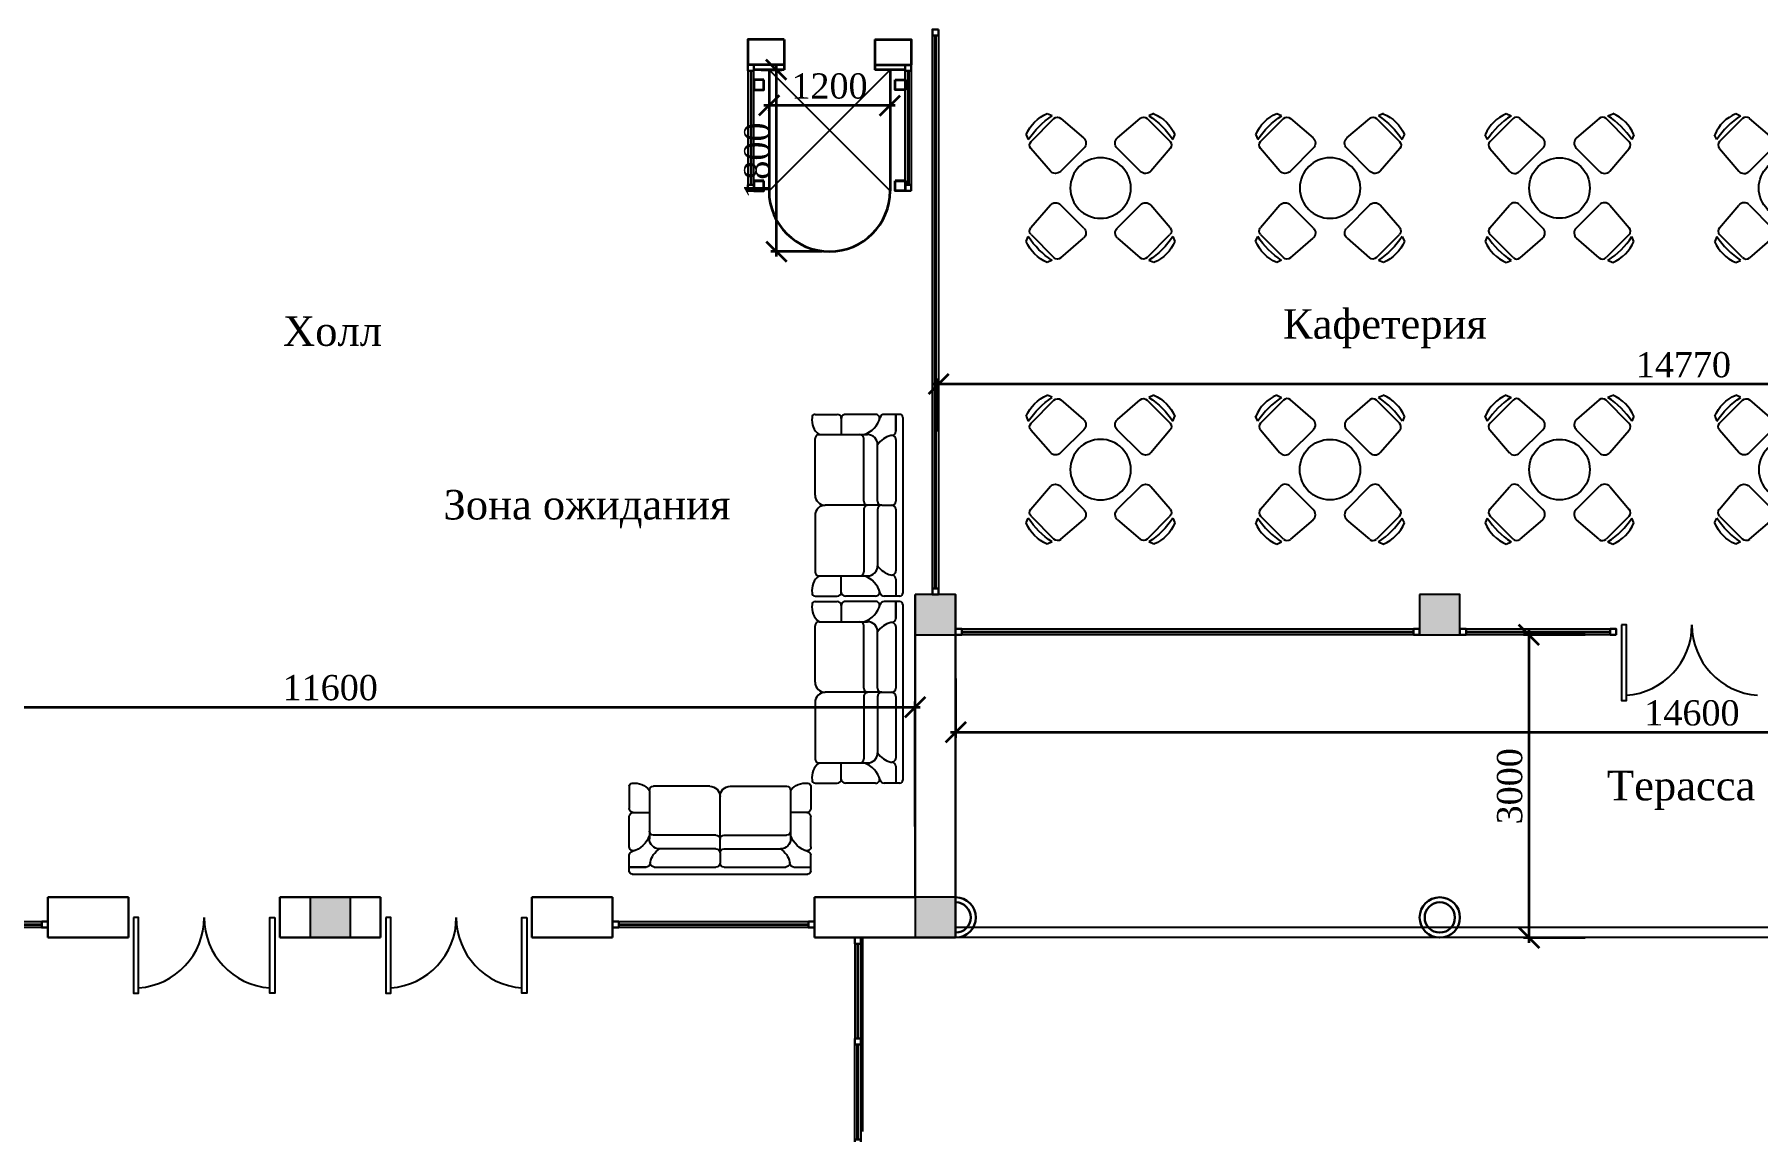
# Model space of a CAD drawing. Header units: inches. Extents: x 2870606 to 3671143, y -733551 to -473558.
# Drawn here: x 2925464 to 2942546, y -688425 to -677554 of the extents above; entities that cross this region are included whole.
import ezdxf

# ---------------------------------------------------------------- set-up
doc = ezdxf.new("R2010")
doc.units = ezdxf.units.IN
doc.header["$MEASUREMENT"] = 0
doc.layers.add('A_Windows', color=160, linetype='Continuous')
doc.layers.add('ШРИФТ', color=7, linetype='Continuous')
doc.styles.add('GENERATED_STYLE_1', font='times.ttf')
doc.styles.add('J~stule', font='dutch.ttf')
doc.linetypes.add('FENCELINE1', pattern='A,0.25,-0.1,[133,ltypeshp.shx,S=0.1,R=0,X=-0.1,Y=0],-0.1,1', length=1.45)
doc.dimstyles.new('J~style', dxfattribs={"dimscale": 100, "dimtxt": 2.5, "dimasz": 2, "dimexe": 0.55, "dimexo": 0.725, "dimtad": 1, "dimdec": 0, "dimdsep": 46, "dimtxsty": 'J~stule', "dimblk": 'OBLIQUE', "dimcen": 2, "dimdle": 0.5, "dimadec": 0, "dimazin": 0, "dimtfac": 1, "dimtdec": 0, "dimtmove": 0, "dimatfit": 3, "dimfxl": 1, "dimarcsym": 0})

# ---------------------------------------------------------------- blocks, each defined once
blk = doc.blocks.new('Divan_TOP_14')
for p, q in [((0, -435), (0, 435)), ((15, 450), (93.1, 450)), ((35, 366.4), (35, 450)), ((135, 450), (285, 450)), ((305, 430), (305, 350)), ((435, 450), (325, 450)), ((415, 350), (175, 350)), ((35, 20), (35, 325.7)), ((125, 20), (125, 300)), ((193.1, 20), (193.1, 330)), ((435, 50), (435, 330)), ((105, 0), (55, 0)), ((105, 0), (385, 0)), ((125, 0), (125, 0)), ((125, 0), (125, 0)), ((125, 0), (125, 0)), ((125, 0), (125, 0)), ((143.1, 0), (385, 0)), ((193.1, 0), (193.1, 0)), ((193.1, 0), (193.1, 0)), ((193.1, 0), (193.1, 0)), ((193.1, 0), (193.1, 0)), ((35, -325.7), (35, -20)), ((125, -20), (125, -300)), ((193.1, -20), (193.1, -330)), ((435, -50), (435, -330)), ((35, -450), (35, -366.4)), ((35, -366.4), (35, -450)), ((415, -350), (175, -350)), ((305, -430), (305, -350)), ((15, -450), (93.1, -450)), ((135, -450), (285, -450)), ((435, -450), (325, -450))]:
    blk.add_line(p, q)
for centre, radius, start, end in [((15, 435), 15, 90, 180), ((93.1, 430), 20, 14.54834, 90), ((229.7, 465.4), 121.1, 194.54834, 252.41773), ((135, 430), 20, 90, 200.52283), ((285, 430), 20, 0, 90), ((325, 430), 20, 90, 180), ((361.9, 421.6), 89.1, 306.58029, 8.65944), ((435, 435), 15, 0, 90), ((55, 366.4), 20, 180, 261.28304), ((55, 325.7), 20, 77.22603, 180), ((35.7, 240.7), 107.2, 33.58471, 77.22603), ((175, 300), 50, 90, 180), ((213.1, 330), 20, 90, 180), ((415, 330), 20, 0, 90), ((55, 20), 20, 180, 270), ((55, -20), 20, 90, 180), ((105, 20), 20, 270, 0), ((105, -20), 20, 0, 90), ((173.1, 20), 20, 270, 0), ((173.1, -20), 20, 0, 90), ((385, 50), 50, 270, 0), ((385, 50), 50, 270, 0), ((385, -50), 50, 0, 90), ((385, -50), 50, 0, 90), ((55, -325.7), 20, 180, 282.77397), ((35.7, -240.7), 107.2, 282.77397, 326.41529), ((175, -300), 50, 180, 270), ((213.1, -330), 20, 180, 270), ((415, -330), 20, 270, 0), ((55, -366.4), 20, 98.71696, 180), ((229.7, -465.4), 121.1, 107.58227, 165.45166), ((135, -430), 20, 159.47717, 270), ((361.9, -421.6), 89.1, 351.34056, 53.41971), ((15, -435), 15, 180, 270), ((15, -435), 15, 180, 270), ((93.1, -430), 20, 270, 345.45166), ((285, -430), 20, 270, 0), ((325, -430), 20, 180, 270), ((435, -435), 15, 270, 360)]:
    blk.add_arc(centre, radius, start, end)
blk = doc.blocks.new('ydhyc')
for p, q in [((698250, 39358, 59), (698273, 39654, 59)), ((698335, 39783, 59), (698316, 39733, 59)), ((698322, 39701, 59), (698644, 39701, 59)), ((698650, 39733, 59), (698631, 39783, 59)), ((698693, 39654, 59), (698716, 39358, 59)), ((698012, 39120, 59), (697717, 39098, 59)), ((698646, 39284, 59), (698320, 39284, 59)), ((698954, 39120, 59), (699249, 39098, 59)), ((697588, 39035, 59), (697637, 39055, 59)), ((697670, 39048, 59), (697670, 38727, 59)), ((698086, 38725, 59), (698086, 39050, 59)), ((698880, 38725, 59), (698880, 39050, 59)), ((699296, 39048, 59), (699296, 38727, 59)), ((699378, 39035, 59), (699329, 39055, 59)), ((697637, 38720, 59), (697588, 38740, 59)), ((697717, 38677, 59), (698012, 38655, 59)), ((699249, 38677, 59), (698954, 38655, 59)), ((699329, 38720, 59), (699378, 38740, 59)), ((698646, 38491, 59), (698320, 38491, 59)), ((698250, 38417, 59), (698273, 38121, 59)), ((698693, 38121, 59), (698716, 38417, 59)), ((698335, 37992, 59), (698316, 38042, 59)), ((698322, 38074, 59), (698644, 38074, 59)), ((698650, 38042, 59), (698631, 37992, 59))]:
    blk.add_line(p, q)
blk.add_circle((698483, 38887, 59), 300)
for centre, radius, start, end in [((698483, 39417, 59), 394, 67.9827, 112.0173), ((698322, 39651, 59), 50, 90, 176.3861), ((698483, 38939, 59), 812, 78.1042, 101.8958), ((698644, 39651, 59), 50, 3.6139, 90), ((698320, 39354, 59), 70, 176.3861, 270), ((698646, 39354, 59), 70, 270, 3.6139), ((698016, 39050, 59), 70, 0, 93.6139), ((698950, 39050, 59), 70, 86.3861, 180), ((697953, 38887, 59), 394, 157.9827, 202.0173), ((698432, 38887, 59), 812, 168.1042, 191.8958), ((697720, 39048, 59), 50, 93.6139, 180), ((699246, 39048, 59), 50, 0, 86.3861), ((698534, 38887, 59), 812, 348.1042, 11.8958), ((699013, 38887, 59), 394, 337.9827, 22.0173), ((697720, 38727, 59), 50, 180, 266.3861), ((698016, 38725, 59), 70, 266.3861, 0), ((698950, 38725, 59), 70, 180, 273.6139), ((699246, 38727, 59), 50, 273.6139, 0), ((698320, 38421, 59), 70, 90, 183.6139), ((698646, 38421, 59), 70, 356.3861, 90), ((698322, 38124, 59), 50, 183.6139, 270), ((698644, 38124, 59), 50, 270, 356.3861), ((698483, 38836, 59), 812, 258.1042, 281.8958), ((698483, 38358, 59), 394, 247.9827, 292.0173)]:
    blk.add_arc(centre, radius, start, end)
blk = doc.blocks.new('_Oblique')
at = {"color": 0, "linetype": 'ByBlock', "lineweight": -2}
blk.add_line((-0.5, -0.5), (0.5, 0.5), dxfattribs=at)
blk = doc.blocks.new('*D133')
at = {"color": 0, "lineweight": -2, "transparency": 16777216}
for p, q in [((3201638, -574876), (3201638, -575465)), ((3216238, -574939), (3216238, -575465)), ((3201588, -575410), (3216288, -575410))]:
    blk.add_line(p, q, dxfattribs=at)
at = {"layer": 'Defpoints', "color": 0, "lineweight": 35, "transparency": 16777216}
for p in [(3201638, -574803), (3216238, -574867), (3216238, -575410)]:
    blk.add_point(p, dxfattribs=at)
at = {"color": 0, "lineweight": -2, "transparency": 16777216, "xscale": 200, "yscale": 200, "zscale": 200, "rotation": 180}
blk.add_blockref('_Oblique', (3201638, -575410), dxfattribs=at)
at = {"color": 0, "lineweight": -2, "transparency": 16777216, "xscale": 200, "yscale": 200, "zscale": 200}
blk.add_blockref('_Oblique', (3216238, -575410), dxfattribs=at)
at = {"color": 0, "transparency": 16777216, "insert": (3208938, -575219), "char_height": 250, "attachment_point": 5, "style": 'J~stule'}
blk.add_mtext('14600', dxfattribs=at)
blk = doc.blocks.new('*D134')
at = {"color": 0, "lineweight": -2, "transparency": 16777216}
for p, q in [((3207881, -574445), (3207267, -574445)), ((3207322, -574395), (3207322, -577495)), ((3207881, -577445), (3207267, -577445))]:
    blk.add_line(p, q, dxfattribs=at)
at = {"layer": 'Defpoints', "color": 0, "lineweight": 35, "transparency": 16777216}
for p in [(3207954, -574445), (3207322, -577445), (3207954, -577445)]:
    blk.add_point(p, dxfattribs=at)
at = {"color": 0, "lineweight": -2, "transparency": 16777216, "xscale": 200, "yscale": 200, "zscale": 200}
for p, rotation in [((3207322, -574445), 90), ((3207322, -577445), 270)]:
    blk.add_blockref('_Oblique', p, dxfattribs=dict(at, rotation=rotation))
at = {"color": 0, "transparency": 16777216, "insert": (3207132, -575945), "char_height": 250, "attachment_point": 5, "rotation": 90, "style": 'J~stule'}
blk.add_mtext('3000', dxfattribs=at)
blk = doc.blocks.new('*D143')
at = {"color": 0, "lineweight": -2, "transparency": 16777216}
for p, q in [((3189638, -576342), (3189638, -575105)), ((3201238, -576342), (3201238, -575105)), ((3189588, -575160), (3201288, -575160))]:
    blk.add_line(p, q, dxfattribs=at)
at = {"layer": 'Defpoints', "color": 0, "lineweight": 35, "transparency": 16777216}
for p in [(3201238, -575160), (3189638, -576414), (3201238, -576414)]:
    blk.add_point(p, dxfattribs=at)
at = {"color": 0, "lineweight": -2, "transparency": 16777216, "xscale": 200, "yscale": 200, "zscale": 200, "rotation": 180}
blk.add_blockref('_Oblique', (3189638, -575160), dxfattribs=at)
at = {"color": 0, "lineweight": -2, "transparency": 16777216, "xscale": 200, "yscale": 200, "zscale": 200}
blk.add_blockref('_Oblique', (3201238, -575160), dxfattribs=at)
at = {"color": 0, "transparency": 16777216, "insert": (3195438, -574969), "char_height": 250, "attachment_point": 5, "style": 'J~stule'}
blk.add_mtext('11600', dxfattribs=at)
blk = doc.blocks.new('*D146')
at = {"color": 0, "lineweight": -2, "transparency": 16777216}
for p, q in [((3201468, -572428), (3201468, -571905)), ((3216238, -572114), (3216238, -571905)), ((3216288, -571960), (3201418, -571960))]:
    blk.add_line(p, q, dxfattribs=at)
at = {"layer": 'Defpoints', "color": 0, "lineweight": 35, "transparency": 16777216}
for p in [(3201468, -571960), (3216238, -572186), (3201468, -572501)]:
    blk.add_point(p, dxfattribs=at)
at = {"color": 0, "lineweight": -2, "transparency": 16777216, "xscale": 200, "yscale": 200, "zscale": 200, "rotation": 180}
blk.add_blockref('_Oblique', (3201468, -571960), dxfattribs=at)
at = {"color": 0, "lineweight": -2, "transparency": 16777216, "xscale": 200, "yscale": 200, "zscale": 200}
blk.add_blockref('_Oblique', (3216238, -571960), dxfattribs=at)
at = {"color": 0, "transparency": 16777216, "insert": (3208853, -571769), "char_height": 250, "attachment_point": 5, "style": 'J~stule'}
blk.add_mtext('14770', dxfattribs=at)
blk = doc.blocks.new('*U54')
at = {"color": 7, "lineweight": 30}
for points in [[(0, 60), (60, 60), (60, 0), (0, 0)], [(1250, 60), (1190, 60), (1190, 0), (1250, 0)]]:
    blk.add_lwpolyline(points, close=True, dxfattribs=at)
at = {"color": 4, "lineweight": 25}
for points in [[(60, 60), (1190, 60), (1190, 0), (60, 0)], [(60, 35), (1190, 35), (1190, 25), (60, 25)]]:
    blk.add_lwpolyline(points, close=True, dxfattribs=at)
blk = doc.blocks.new('*U53')
at = {"color": 7, "lineweight": 30}
for points in [[(0, 60), (60, 60), (60, 0), (0, 0)], [(1250, 60), (1190, 60), (1190, 0), (1250, 0)]]:
    blk.add_lwpolyline(points, close=True, dxfattribs=at)
at = {"color": 4, "lineweight": 25}
for points in [[(60, 60), (1190, 60), (1190, 0), (60, 0)], [(60, 35), (1190, 35), (1190, 25), (60, 25)]]:
    blk.add_lwpolyline(points, close=True, dxfattribs=at)
blk = doc.blocks.new('*D152')
at = {"color": 0, "lineweight": -2, "transparency": 16777216}
for p, q in [((3201038, -569198), (3199738, -569198)), ((3199788, -569244), (3199788, -569253)), ((3200988, -569244), (3200988, -569253))]:
    blk.add_line(p, q, dxfattribs=at)
at = {"layer": 'Defpoints', "color": 0, "lineweight": 35, "transparency": 16777216}
for p in [(3199788, -569171), (3200988, -569171), (3199788, -569198)]:
    blk.add_point(p, dxfattribs=at)
at = {"color": 0, "lineweight": -2, "transparency": 16777216, "xscale": 200, "yscale": 200, "zscale": 200, "rotation": 180}
blk.add_blockref('_Oblique', (3199788, -569198), dxfattribs=at)
at = {"color": 0, "lineweight": -2, "transparency": 16777216, "xscale": 200, "yscale": 200, "zscale": 200}
blk.add_blockref('_Oblique', (3200988, -569198), dxfattribs=at)
at = {"color": 0, "transparency": 16777216, "insert": (3200388, -569007), "char_height": 250, "attachment_point": 5, "style": 'J~stule'}
blk.add_mtext('1200', dxfattribs=at)
blk = doc.blocks.new('*D153')
at = {"color": 0, "lineweight": -2, "transparency": 16777216}
for p, q in [((3199860, -568795), (3199860, -570695)), ((3199711, -568845), (3199915, -568845)), ((3200316, -570645), (3199805, -570645))]:
    blk.add_line(p, q, dxfattribs=at)
at = {"layer": 'Defpoints', "color": 0, "lineweight": 35, "transparency": 16777216}
for p in [(3199638, -568845), (3199860, -570645), (3200388, -570645)]:
    blk.add_point(p, dxfattribs=at)
at = {"color": 0, "lineweight": -2, "transparency": 16777216, "xscale": 200, "yscale": 200, "zscale": 200}
for p, rotation in [((3199860, -568845), 90), ((3199860, -570645), 270)]:
    blk.add_blockref('_Oblique', p, dxfattribs=dict(at, rotation=rotation))
at = {"color": 0, "transparency": 16777216, "insert": (3199669, -569745), "char_height": 250, "attachment_point": 5, "rotation": 90, "style": 'J~stule'}
blk.add_mtext('1800', dxfattribs=at)
blk = doc.blocks.new('*U55')
at = {"color": 7, "lineweight": 30}
for points in [[(0, 60), (60, 60), (60, 0), (0, 0)], [(5600, 60), (5540, 60), (5540, 0), (5600, 0)]]:
    blk.add_lwpolyline(points, close=True, dxfattribs=at)
at = {"color": 4, "lineweight": 25}
for points in [[(60, 60), (5540, 60), (5540, 0), (60, 0)], [(60, 35), (5540, 35), (5540, 25), (60, 25)]]:
    blk.add_lwpolyline(points, close=True, dxfattribs=at)
blk = doc.blocks.new('*U70')
at = {"color": 7, "lineweight": 30}
for points in [[(0, 60), (60, 60), (60, 0), (0, 0)], [(2000, 60), (1940, 60), (1940, 0), (2000, 0)]]:
    blk.add_lwpolyline(points, close=True, dxfattribs=at)
at = {"color": 4, "lineweight": 25}
for points in [[(60, 60), (1940, 60), (1940, 0), (60, 0)], [(60, 35), (1940, 35), (1940, 25), (60, 25)]]:
    blk.add_lwpolyline(points, close=True, dxfattribs=at)
blk = doc.blocks.new('*U73')
at = {"color": 7, "lineweight": 30}
for points in [[(0, 60), (60, 60), (60, 0), (0, 0)], [(1550, 60), (1490, 60), (1490, 0), (1550, 0)]]:
    blk.add_lwpolyline(points, close=True, dxfattribs=at)
at = {"color": 4, "lineweight": 25}
for points in [[(60, 60), (1490, 60), (1490, 0), (60, 0)], [(60, 35), (1490, 35), (1490, 25), (60, 25)]]:
    blk.add_lwpolyline(points, close=True, dxfattribs=at)
blk = doc.blocks.new('*U74')
at = {"color": 7, "lineweight": 30}
for points in [[(0, 60), (60, 60), (60, 0), (0, 0)], [(4600, 60), (4540, 60), (4540, 0), (4600, 0)]]:
    blk.add_lwpolyline(points, close=True, dxfattribs=at)
at = {"color": 4, "lineweight": 25}
for points in [[(60, 60), (4540, 60), (4540, 0), (60, 0)], [(60, 35), (4540, 35), (4540, 25), (60, 25)]]:
    blk.add_lwpolyline(points, close=True, dxfattribs=at)
blk = doc.blocks.new('*U105')
at = {"color": 7, "lineweight": 30}
for points in [[(0, 60), (60, 60), (60, 0), (0, 0)], [(1060, 60), (1000, 60), (1000, 0), (1060, 0)]]:
    blk.add_lwpolyline(points, close=True, dxfattribs=at)
at = {"color": 4, "lineweight": 25}
for points in [[(60, 60), (1000, 60), (1000, 0), (60, 0)], [(60, 35), (1000, 35), (1000, 25), (60, 25)]]:
    blk.add_lwpolyline(points, close=True, dxfattribs=at)
blk = doc.blocks.new('dfgfdgf')
h = blk.add_hatch(color=256)
h.dxf.hatch_style = 1
h.paths.add_polyline_path([(3378175.57, -531833.49), (3378175.57, -531433.49), (3377775.57, -531433.49), (3377775.57, -531833.49)])
h = blk.add_hatch(color=256)
h.dxf.hatch_style = 1
h.paths.add_polyline_path([(3383175.57, -531833.49), (3383175.57, -531433.49), (3382775.57, -531433.49), (3382775.57, -531833.49)])
h = blk.add_hatch(color=256)
h.dxf.hatch_style = 1
h.paths.add_polyline_path([(3372175.57, -534833.49), (3372175.57, -534433.49), (3371775.57, -534433.49), (3371775.57, -534833.49)])
h = blk.add_hatch(color=256)
h.dxf.hatch_style = 1
h.paths.add_polyline_path([(3378175.57, -534833.49), (3378175.57, -534433.49), (3377775.57, -534433.49), (3377775.57, -534833.49)])
at = {"lineweight": 35}
for p, q in [((3376475.57, -525933.49), (3376475.57, -526233.49)), ((3377375.57, -525933.49), (3377375.57, -526233.49)), ((3376475.57, -526183.49), (3376115.57, -526183.49)), ((3377375.57, -526183.49), (3377735.57, -526183.49)), ((3376175.57, -527333.49), (3376275.57, -527333.49)), ((3376175.57, -527433.49), (3376275.57, -527433.49)), ((3376275.57, -527433.49), (3376275.57, -527333.49)), ((3377675.57, -527333.49), (3377575.57, -527333.49)), ((3377675.57, -527433.49), (3377575.57, -527433.49))]:
    blk.add_line(p, q, dxfattribs=at)
at = {"color": 4, "lineweight": 35}
for p, q in [((3376475.57, -526233.49), (3376175.57, -526233.49)), ((3376325.57, -526233.49), (3376325.57, -527433.49)), ((3377675.57, -526233.49), (3377375.57, -526233.49)), ((3377525.57, -526233.49), (3377525.57, -527433.49))]:
    blk.add_line(p, q, dxfattribs=at)
for p, q in [((3377525.57, -527433.49), (3376325.57, -526233.49)), ((3377525.57, -526233.49), (3376325.57, -527433.49)), ((3377255.57, -536754.66), (3377255.57, -534833.49)), ((3392775.57, -534833.49), (3378175.57, -534833.49))]:
    blk.add_line(p, q)
at = {"lineweight": 30}
for p, q in [((3377775.57, -531433.49), (3377775.57, -534433.49)), ((3378175.57, -531433.49), (3378175.57, -534833.49)), ((3369175.57, -534433.49), (3369975.57, -534433.49)), ((3369175.57, -534833.49), (3369175.57, -534433.49)), ((3369975.57, -534833.49), (3369975.57, -534433.49)), ((3371475.57, -534433.49), (3372475.57, -534433.49)), ((3371475.57, -534833.49), (3371475.57, -534433.49)), ((3372475.57, -534833.49), (3372475.57, -534433.49)), ((3373975.57, -534433.49), (3374775.57, -534433.49)), ((3373975.57, -534833.49), (3373975.57, -534433.49)), ((3374775.57, -534833.49), (3374775.57, -534433.49)), ((3377775.57, -534433.49), (3376775.57, -534433.49)), ((3376775.57, -534833.49), (3376775.57, -534433.49)), ((3369175.57, -534833.49), (3369975.57, -534833.49)), ((3371475.57, -534833.49), (3372475.57, -534833.49)), ((3373975.57, -534833.49), (3374775.57, -534833.49)), ((3378175.57, -534833.49), (3376775.57, -534833.49))]:
    blk.add_line(p, q, dxfattribs=at)
at = {"linetype": 'FENCELINE1', "ltscale": 200}
blk.add_line((3392775.57, -534733.49), (3378175.57, -534733.49), dxfattribs=at)
at = {"lineweight": 35}
for points in [[(3376475.57, -525933.49), (3376115.57, -525933.49), (3376115.57, -526183.49)], [(3377375.57, -525933.49), (3377735.57, -525933.49), (3377735.57, -526183.49)]]:
    blk.add_lwpolyline(points, dxfattribs=at)
for points in [[(3376275.57, -526333.49), (3376175.57, -526333.49), (3376175.57, -526433.49), (3376275.57, -526433.49)], [(3377575.57, -526333.49), (3377675.57, -526333.49), (3377675.57, -526433.49), (3377575.57, -526433.49)], [(3376275.57, -527333.49), (3376175.57, -527333.49), (3376175.57, -527433.49), (3376275.57, -527433.49)], [(3377575.57, -527333.49), (3377675.57, -527333.49), (3377675.57, -527433.49), (3377575.57, -527433.49)]]:
    blk.add_lwpolyline(points, close=True, dxfattribs=at)
for points in [[(3377775.57, -531433.49), (3377775.57, -531833.49), (3378175.57, -531833.49), (3378175.57, -531433.49)], [(3382775.57, -531433.49), (3382775.57, -531833.49), (3383175.57, -531833.49), (3383175.57, -531433.49)], [(3384775.57, -531733.49), (3384775.57, -532483.49), (3384825.57, -532483.49), (3384825.57, -531733.49)], [(3371775.57, -534433.49), (3371775.57, -534833.49), (3372175.57, -534833.49), (3372175.57, -534433.49)], [(3377775.57, -534433.49), (3377775.57, -534833.49), (3378175.57, -534833.49), (3378175.57, -534433.49)], [(3370025.57, -534633.49), (3370025.57, -535383.49), (3370075.57, -535383.49), (3370075.57, -534633.49)], [(3371425.57, -534633.49), (3371425.57, -535383.49), (3371375.57, -535383.49), (3371375.57, -534633.49)], [(3372525.57, -534633.49), (3372525.57, -535383.49), (3372575.57, -535383.49), (3372575.57, -534633.49)], [(3373925.57, -534633.49), (3373925.57, -535383.49), (3373875.57, -535383.49), (3373875.57, -534633.49)]]:
    blk.add_lwpolyline(points, close=True)
at = {"lineweight": 30}
for radius in [200, 150]:
    blk.add_circle((3382975.57, -534633.49), radius, dxfattribs=at)
at = {"color": 4, "lineweight": 35}
blk.add_arc((3376925.57, -527433.49), 600, 180.000039, 0, dxfattribs=at)
for centre, start, end in [((3384775.57, -531733.49), 274.096044, 0), ((3386175.57, -531733.49), 180, 265.903956), ((3370025.57, -534633.49), 274.096044, 0), ((3371425.57, -534633.49), 180, 265.903956), ((3372525.57, -534633.49), 274.096044, 0), ((3373925.57, -534633.49), 180, 265.903956)]:
    blk.add_arc(centre, 700, start, end)
at = {"lineweight": 30}
for radius in [200, 150]:
    blk.add_arc((3378175.57, -534633.49), radius, 270, 90, dxfattribs=at)
at = {"xscale": -1}
for p, rotation in [((2913207.77, -6005.94, -58.88), 134.9999999999999), ((2915482.99, -6005.94, -58.88), 134.9999999999999), ((2913207.77, -8796.19, -58.88), 134.9999999999999), ((2920033.44, -8796.19, -58.88), 135.0000000000002)]:
    blk.add_blockref('ydhyc', p, dxfattribs=dict(at, rotation=rotation))
for p, rotation in [((3850567.23, -6005.94, -58.88), 225.0000000000001), ((3852842.46, -6005.94, -58.88), 225.0000000000001), ((3848292, -8796.19, -58.88), 224.9999999999999), ((3850567.23, -8796.19, -58.88), 225.0000000000001)]:
    blk.add_blockref('ydhyc', p, dxfattribs=dict(rotation=rotation))
at = {"yscale": 2, "zscale": 2}
for p, xscale, rotation in [((3377652.44, -530548.47), 2, 180), ((3377652.44, -532402.49), 2, 180), ((3375839.84, -534203.96), -2, 270)]:
    blk.add_blockref('Divan_TOP_14', p, dxfattribs=dict(at, xscale=xscale, rotation=rotation))
at = {"layer": 'A_Windows', "color": 5, "lineweight": 30}
for name, p, rotation in [('*U55', (3377945.57, -525833.49), 270.0000153929365), ('*U53', (3377675.57, -526183.49), 270.0000153929365), ('*U74', (3382775.57, -531773.49), 180.0000153929365), ('*U73', (3384725.57, -531773.49), 180.0000153929365), ('*U70', (3369175.57, -534673.49), 180.0000153929365), ('*U70', (3376775.57, -534673.49), 180.0000153929365), ('*U105', (3377235.57, -536893.49), 90.00000000000006)]:
    blk.add_blockref(name, p, dxfattribs=dict(at, rotation=rotation))
at = {"layer": 'A_Windows', "color": 5, "lineweight": 30, "xscale": -1}
for name, p, rotation in [('*U54', (3376175.57, -526183.49), 89.99998460706348), ('*U105', (3377235.57, -534833.49), 89.99999999999993)]:
    blk.add_blockref(name, p, dxfattribs=dict(at, rotation=rotation))
at = {"layer": 'ШРИФТ', "style": 'GENERATED_STYLE_1'}
for s, p in [('Холл', (3371507.44, -528969.08)), ('Кафетерия', (3381420.17, -528898.25)), ('Зона ожидания', (3373098.21, -530689.65)), ('Терасса', (3384632.54, -533472.89))]:
    blk.add_text(s, height=292.5, dxfattribs=at).set_placement(p)
for base, p1, p2, angle, picture, middle in [((3376397.61, -528033.49), (3376175.57, -526233.49), (3376925.57, -528033.49), 90, '*D153', (3376206.55, -527133.49)), ((3376325.57, -526586.93), (3377525.57, -526559.77), (3376325.57, -526559.77), 180, '*D152', (3376925.57, -526396.05)), ((3383859.85, -534833.49), (3384491.04, -531833.49), (3384491.04, -534833.49), 90, '*D134', (3383669.84, -533333.49))]:
    dim = blk.add_linear_dim(base=base, p1=p1, p2=p2, angle=angle, dimstyle='J~style', override={"dimdec": 1, "dimtdec": 1})
    dim.commit()
    dim.dimension.update_dxf_attribs({"geometry": picture, "text_midpoint": middle, "insert": (176537.36, 42611.32)})
for base, p1, p2, picture, middle in [((3378005.57, -529349.05), (3392775.57, -529574.87), (3378005.57, -529889.18), '*D146', (3385390.57, -529158.17)), ((3377775.57, -532548.5), (3366175.57, -533802.95), (3377775.57, -533802.95), '*D143', (3371975.57, -532357.62)), ((3392775.57, -532798.95), (3378175.57, -532191.86), (3392775.57, -532255.28), '*D133', (3385475.57, -532608.07))]:
    dim = blk.add_linear_dim(base=base, p1=p1, p2=p2, dimstyle='J~style', override={"dimdec": 1, "dimtdec": 1})
    dim.commit()
    dim.dimension.update_dxf_attribs({"geometry": picture, "text_midpoint": middle, "insert": (176537.36, 42611.32)})

msp = doc.modelspace()

# ---------------------------------------------------------------- block references
at = {"color": 1, "lineweight": 35}
msp.add_blockref('dfgfdgf', (-443579.5, -151670.23), dxfattribs=at)

doc.saveas('drawing.dxf')
